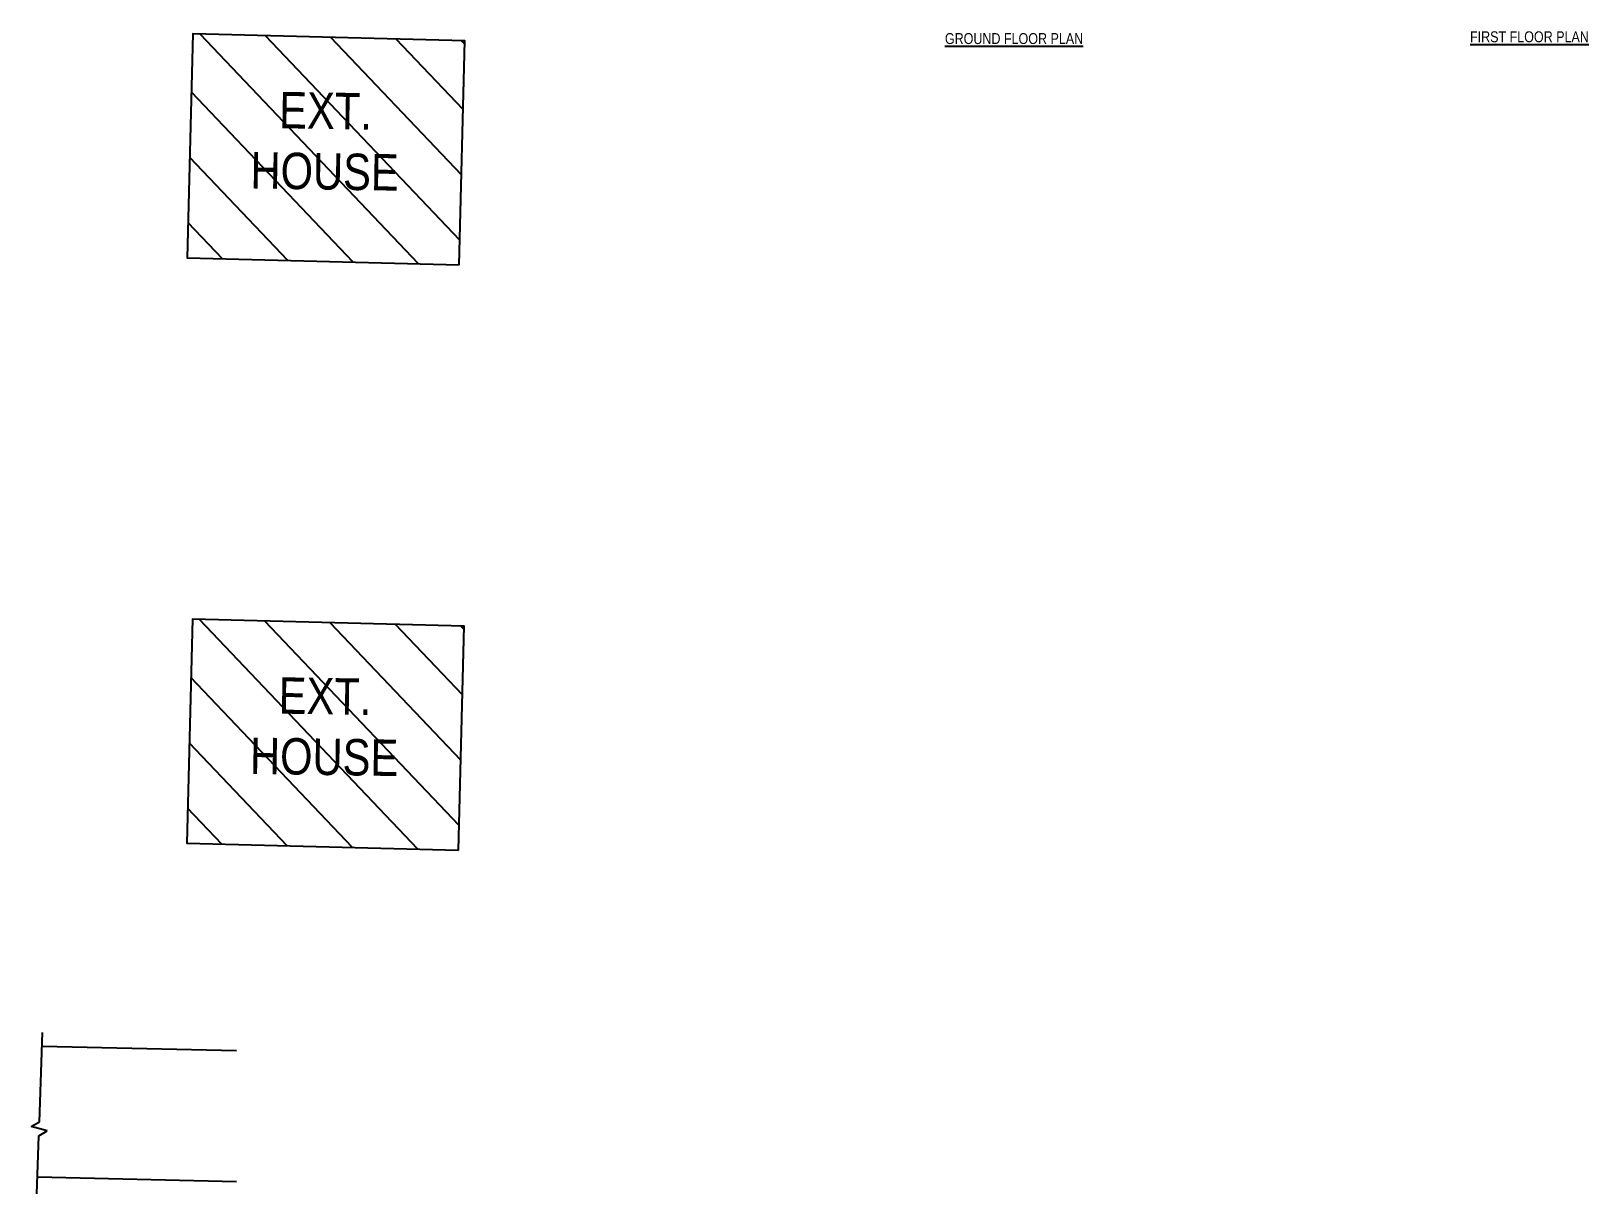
# Model space of a CAD drawing. Header units: metres. Extents: x -704716 to -704434, y -35620 to -35348.
# Drawn here: x -704488.14 to -704445.34, y -35410.69 to -35378.74 of the extents above; entities that cross this region are included whole.
import ezdxf

# ---------------------------------------------------------------- set-up
doc = ezdxf.new("R2010")
doc.units = ezdxf.units.M
doc.styles.get("Standard").update_dxf_attribs({"font": 'ARIALN.TTF', "height": 0.3})

msp = doc.modelspace()

# ---------------------------------------------------------------- hatches: boundary and pattern name
h = msp.add_hatch()
h.set_pattern_fill('ANSI31', color=256, scale=0.4, angle=-91.4665)
h.set_pattern_definition([(313.533519, (-707510.1471, -21972.7078), (0.92071386, 0.8747491), [])])
h.paths.add_polyline_path([(-704476.382, -35385.159), (-704476.225, -35379.001), (-704483.696, -35378.81), (-704483.853, -35384.968)])
h.paths.add_polyline_path([(-704482.844, -35383.601), (-704477.377, -35383.684), (-704477.32, -35379.939), (-704482.787, -35379.856)], flags=24)
h = msp.add_hatch()
h.set_pattern_fill('ANSI31', color=256, scale=0.4, angle=-91.4665)
h.set_pattern_definition([(313.533519, (-707510.1619, -21988.7981), (0.92071386, 0.8747491), [])])
h.paths.add_polyline_path([(-704476.397, -35401.249), (-704476.239, -35395.091), (-704483.71, -35394.9), (-704483.868, -35401.058)])
h.paths.add_polyline_path([(-704482.859, -35399.691), (-704477.392, -35399.774), (-704477.335, -35396.03), (-704482.802, -35395.947)], flags=24)

# ---------------------------------------------------------------- linework, layer by layer
for p, q in [((-704487.916, -35408.715, 101), (-704487.829, -35406.257, 101)), ((-704487.842, -35406.631, 101), (-704482.497, -35406.751, 101)), ((-704488.142, -35408.846, 101), (-704487.916, -35408.715, 101)), ((-704487.698, -35408.958, 101), (-704488.142, -35408.846, 101)), ((-704487.986, -35410.694, 101), (-704487.929, -35409.102, 101)), ((-704487.929, -35409.102, 101), (-704487.698, -35408.958, 101)), ((-704487.969, -35410.229, 101), (-704482.497, -35410.352, 101))]:
    msp.add_line(p, q)
at = {"elevation": 101}
for points in [[(-704476.382, -35385.159), (-704476.225, -35379.001), (-704483.696, -35378.81), (-704483.853, -35384.968)], [(-704476.397, -35401.249), (-704476.239, -35395.091), (-704483.71, -35394.9), (-704483.868, -35401.058)]]:
    msp.add_lwpolyline(points, close=True, dxfattribs=at)

# ---------------------------------------------------------------- texts
at = {"char_height": 0.3, "attachment_point": 5}
for s, insert in [('\\A1;{\\LGROUND FLOOR PLAN}', (-704461.132, -35378.941, 101)), ('\\A1;{\\LFIRST FLOOR PLAN}', (-704446.969, -35378.892, 101))]:
    msp.add_mtext(s, dxfattribs=dict(at, insert=insert))
at = {"char_height": 1, "attachment_point": 5, "rotation": 359.1292}
for insert in [(-704480.064, -35381.763, 101), (-704480.078, -35397.854, 101)]:
    msp.add_mtext('EXT.\\PHOUSE', dxfattribs=dict(at, insert=insert))

doc.saveas('drawing.dxf')
